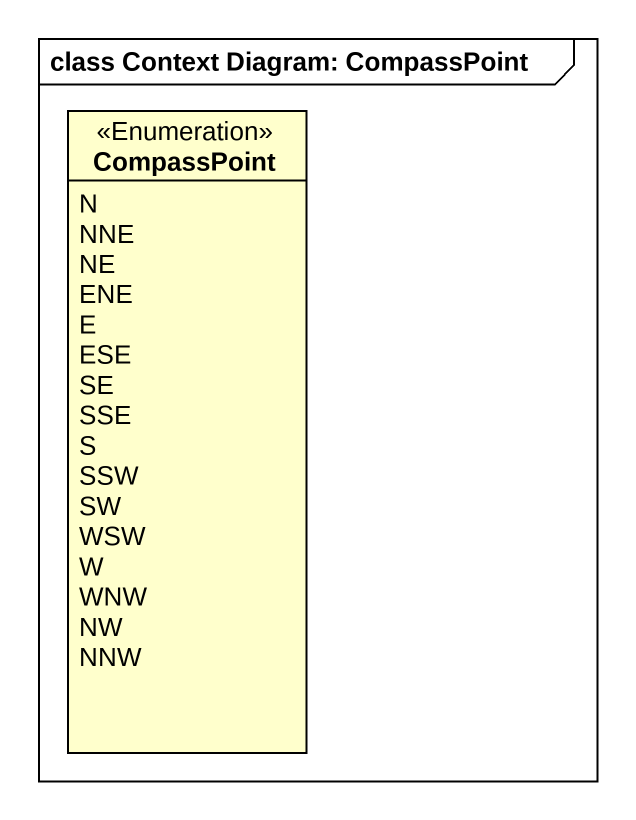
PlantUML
@startuml
mainframe class Context Diagram: CompassPoint
hide circle
hide empty members
enum CompassPoint <<Enumeration>> {
  N
  NNE
  NE
  ENE
  E
  ESE
  SE
  SSE
  S
  SSW
  SW
  WSW
  W
  WNW
  NW
  NNW
}
@enduml
